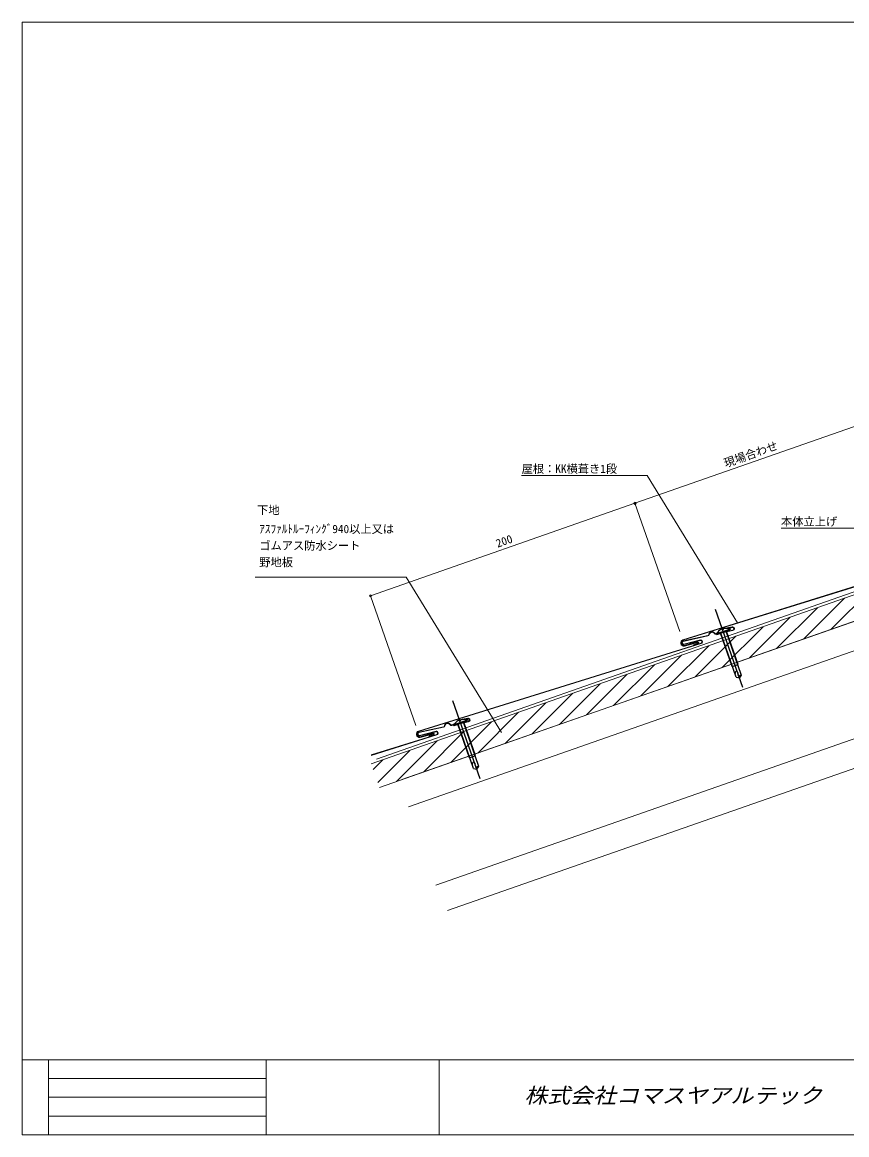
# Model space of a CAD drawing. Units: millimetres, scale not verified. Extents: x -567 to 1761, y -2125 to 401.
# Drawn here: x -567 to 27, y -2125 to -1323 of the extents above; entities that cross this region are included whole.
import ezdxf
from ezdxf.enums import TextEntityAlignment as Align

# ---------------------------------------------------------------- set-up
doc = ezdxf.new("R2010")
doc.units = ezdxf.units.MM
doc.header["$LTSCALE"] = 3
doc.header["$PDMODE"] = 32
doc.header["$PDSIZE"] = 1.5
doc.layers.add('0-0_0', color=4, linetype='Continuous', lineweight=18)
doc.layers.add('0-3_LAYER004', color=7, linetype='Continuous')
doc.styles.add('HG丸ｺﾞｼｯｸM-PRO', font='')
doc.styles.add('ＭＳ ゴシック', font='')
doc.styles.get('HG丸ｺﾞｼｯｸM-PRO').set_extended_font_data('HG丸ｺﾞｼｯｸM-PRO')
doc.styles.get('ＭＳ ゴシック').set_extended_font_data('MS Gothic')

# ---------------------------------------------------------------- blocks, each defined once
blk = doc.blocks.new('GROUP_10(3)')
at = {"layer": '0-3_LAYER004'}
for p, q in [((-47.47, -78.668), (-67.157, -22.419)), ((-66.873, -39.88), (-56.491, -36.246)), ((-66.873, -39.88), (-66.347, -40.331)), ((-66.347, -40.331), (-56.621, -36.927)), ((-55.231, -63.457), (-63.655, -39.389)), ((-52.226, -71.134), (-63.372, -39.29)), ((-62.616, -36.381), (-62.362, -37.106)), ((-62.362, -37.106), (-61.747, -36.891)), ((-62.001, -36.166), (-61.747, -36.891)), ((-48.421, -69.897), (-59.596, -37.968)), ((-50.889, -61.938), (-59.313, -37.869)), ((-56.491, -36.246), (-56.621, -36.927)), ((-55.231, -63.457), (-50.889, -61.938)), ((-53, -67.41), (-53.162, -68.459)), ((-49.922, -71.664), (-50.509, -70.797))]:
    blk.add_line(p, q, dxfattribs=at)
blk.add_lwpolyline([(-52.226, -71.134), (-49.922, -71.664), (-48.421, -69.897)], dxfattribs=at)
for centre, radius, start, end in [((-58.11, -48.267), 12.13, 128.56452, 136.25333), ((-60.155, -42.659), 6.743, 75.1394, 144.91167), ((-58.11, -48.267), 12.13, 82.32676, 91.48654), ((-52.149, -67.598), 0.871, 13.16163, 167.57326), ((-42.818, -67.214), 8.484, 181.25186, 204.97744), ((-48.942, -71.561), 1.744, 72.60427, 153.98851)]:
    blk.add_arc(centre, radius, start, end, dxfattribs=at)
blk = doc.blocks.new('GROUP_11(3)')
at = {"layer": '0-3_LAYER004'}
for p, q in [((-236.857, -144.374), (-256.543, -88.126)), ((-256.259, -105.586), (-245.877, -101.952)), ((-255.733, -106.038), (-246.007, -102.634)), ((-252.002, -102.088), (-251.748, -102.812)), ((-251.748, -102.812), (-251.133, -102.597)), ((-251.387, -101.872), (-251.133, -102.597)), ((-237.807, -135.604), (-248.982, -103.675)), ((-240.275, -127.644), (-248.699, -103.576)), ((-245.877, -101.952), (-246.007, -102.634)), ((-256.259, -105.586), (-255.733, -106.038)), ((-244.617, -129.164), (-253.041, -105.095)), ((-241.612, -136.84), (-252.758, -104.996)), ((-244.617, -129.164), (-240.275, -127.644)), ((-242.386, -133.117), (-242.548, -134.166)), ((-239.308, -137.371), (-239.895, -136.503))]:
    blk.add_line(p, q, dxfattribs=at)
blk.add_lwpolyline([(-241.612, -136.84), (-239.308, -137.371), (-237.807, -135.604)], dxfattribs=at)
for centre, radius, start, end in [((-249.541, -108.365), 6.743, 75.1394, 144.91167), ((-247.497, -113.974), 12.13, 82.32676, 91.48654), ((-247.497, -113.974), 12.13, 128.56452, 136.25333), ((-241.535, -133.304), 0.871, 13.16163, 167.57326), ((-232.204, -132.92), 8.484, 181.25186, 204.97744), ((-238.328, -137.268), 1.744, 72.60427, 153.98851)]:
    blk.add_arc(centre, radius, start, end, dxfattribs=at)
blk = doc.blocks.new('GROUP_15(1)')
at = {"layer": '0-0_0', "color": 1}
blk.add_lwpolyline([(-245.832, -100.682), (-249.527, -101.487), (-249.453, -101.829), (-245.757, -101.024)], dxfattribs=at)
blk = doc.blocks.new('GROUP_16')
at = {"layer": '0-0_0', "color": 1}
blk.add_lwpolyline([(-55.259, -34.868), (-58.955, -35.673), (-58.88, -36.015), (-55.185, -35.21)], dxfattribs=at)
blk = doc.blocks.new('GROUP_17')
at = {"layer": '0-0_0', "color": 1}
blk.add_lwpolyline([(-79.73, -47.062), (-83.071, -48.048), (-83.17, -47.712), (-79.829, -46.726)], dxfattribs=at)
blk = doc.blocks.new('GROUP_18')
at = {"layer": '0-0_0', "color": 1}
blk.add_lwpolyline([(-270.302, -112.876), (-273.643, -113.862), (-273.742, -113.526), (-270.401, -112.541)], dxfattribs=at)

msp = doc.modelspace()

# ---------------------------------------------------------------- linework, layer by layer
at = {"layer": '0-0_0'}
for p, q in [((-207.032, -1649.493), (-116.57, -1649.493)), ((-51.377, -1755.716), (-116.57, -1649.493)), ((-315.476, -1857.437), (203.97, -1675.631)), ((202.843, -1673.907), (-311.632, -1853.973)), ((-125.275, -1669.6), (-92.928, -1762.019)), ((-20.004, -1687.534), (43.826, -1687.534)), ((-399.175, -1722.89), (-290.186, -1722.89)), ((-221.472, -1834.85), (-290.186, -1722.89)), ((15.997, -1760.492), (45.337, -1731.153)), ((-315.903, -1736.32), (-283.183, -1829.805)), ((-3.584, -1767.346), (25.755, -1738.006)), ((-23.166, -1774.199), (6.174, -1744.86)), ((-42.747, -1781.053), (-13.408, -1751.713)), ((-62.328, -1787.906), (-32.989, -1758.567)), ((-81.91, -1794.76), (-52.57, -1765.42)), ((-121.073, -1808.467), (-91.733, -1779.127)), ((-101.491, -1801.613), (-72.152, -1772.274)), ((-140.654, -1815.32), (-111.315, -1785.981)), ((-160.236, -1822.174), (-130.896, -1792.834)), ((-179.817, -1829.027), (-150.478, -1799.688)), ((-199.398, -1835.881), (-170.059, -1806.541)), ((-238.561, -1849.588), (-209.222, -1820.248)), ((-218.98, -1842.734), (-189.64, -1813.395)), ((-258.143, -1856.441), (-228.803, -1827.102)), ((-277.724, -1863.295), (-248.385, -1833.955)), ((-297.306, -1870.148), (-267.966, -1840.809)), ((-310.77, -1870.885), (-287.547, -1847.662)), ((-314.07, -1861.457), (-307.129, -1854.516))]:
    msp.add_line(p, q, dxfattribs=at)
at = {"layer": '0-0_0', "color": 7}
for p, q in [((165.848, -1708.044), (-293.376, -1868.773)), ((170.568, -1727.582), (-288.657, -1888.311)), ((190.389, -1784.214), (-268.836, -1944.943)), ((195.108, -1803.752), (-260.341, -1963.159)), ((-567, -2070.75), (567, -2070.75)), ((-548.1, -2070.75), (-548.1, -2124.75)), ((-391.077, -2070.75), (-391.077, -2124.75)), ((-266.54, -2070.75), (-266.54, -2124.75)), ((-548.1, -2084.25), (-391.077, -2084.25)), ((-548.1, -2097.75), (-391.077, -2097.75)), ((-548.1, -2111.25), (-391.077, -2111.25))]:
    msp.add_line(p, q, dxfattribs=at)
at = {"layer": '0-0_0', "color": 1}
for p, q in [((85.932, -1712.975), (-90.699, -1767.956)), ((86.629, -1713.125), (-90.688, -1768.319)), ((-72.035, -1764.207), (-71.936, -1763.884)), ((-71.701, -1764.31), (-71.602, -1763.987)), ((-67.972, -1763.497), (-68.196, -1763.245)), ((-67.71, -1763.264), (-67.935, -1763.012)), ((-54.759, -1760.964), (-66.751, -1763.576)), ((-54.655, -1761.3), (-66.676, -1763.918)), ((-58.955, -1759.473), (-55.259, -1758.668)), ((-77.663, -1770.396), (-281.259, -1833.77)), ((-77.559, -1770.73), (-281.248, -1834.133)), ((-72.808, -1764.896), (-90.525, -1768.756)), ((-72.704, -1765.232), (-90.451, -1769.098)), ((-78.102, -1768.098), (-90.133, -1771.069)), ((-78.065, -1768.446), (-90.096, -1771.417)), ((-80.16, -1769.542), (-89.737, -1772.186)), ((-80.067, -1769.879), (-89.643, -1772.524)), ((-245.331, -1826.779), (-257.323, -1829.391)), ((-245.227, -1827.114), (-257.249, -1829.733)), ((-249.527, -1825.287), (-245.832, -1824.482)), ((-315.476, -1850.915), (-268.236, -1836.21)), ((-263.381, -1830.711), (-281.097, -1834.57)), ((-263.276, -1831.046), (-281.023, -1834.912)), ((-268.674, -1833.913), (-280.706, -1836.884)), ((-268.638, -1834.261), (-280.669, -1837.232)), ((-270.733, -1835.356), (-280.309, -1838.001)), ((-270.639, -1835.693), (-280.216, -1838.338)), ((-262.608, -1830.021), (-262.509, -1829.699)), ((-262.273, -1830.124), (-262.174, -1829.801)), ((-258.544, -1829.312), (-258.769, -1829.06)), ((-258.283, -1829.079), (-258.507, -1828.827)), ((-315.476, -1851.282), (-268.132, -1836.544))]:
    msp.add_line(p, q, dxfattribs=at)
at = {"layer": '0-0_0', "color": 7}
msp.add_lwpolyline([(-567, -1322.85), (567, -1322.85), (567, -2124.75), (-567, -2124.75)], close=True, dxfattribs=at)
at = {"layer": '0-0_0'}
for points in [[(-315.903, -1736.32), (-125.275, -1669.6), (47.353, -1609.18)], [(203.97, -1675.631), (209.916, -1692.621), (-309.53, -1874.427)]]:
    msp.add_lwpolyline(points, dxfattribs=at)
at = {"layer": '0-0_0', "color": 1}
for centre, radius, start, end in [((-69.69, -1764.575), 2.35, 41.6808, 162.89948), ((-69.69, -1764.575), 2, 41.68147, 162.89894), ((-66.964, -1762.599), 1.35, 221.68011, 282.28951), ((-66.964, -1762.599), 1, 221.68091, 282.29089), ((-54.972, -1759.987), 1.35, 282.29004, 102.29004), ((-54.972, -1759.987), 1, 282.28993, 102.28993), ((-89.988, -1770.199), 2.35, 107.28826, 278.44095), ((-89.988, -1770.199), 2, 107.2905, 278.43856), ((-90.238, -1770.075), 1.35, 102.28916, 276.0022), ((-90.238, -1770.075), 1, 102.28885, 276.00318), ((-80.003, -1770.221), 0.697, 293.09601, 103.02446), ((-80.003, -1770.221), 0.347, 293.09601, 103.02446), ((-77.961, -1769.441), 1.35, 287.28784, 96.0029), ((-77.961, -1769.441), 1, 287.28945, 96.00093), ((-72.991, -1763.913), 1, 282.29004, 342.89859), ((-72.991, -1763.913), 1.35, 282.28991, 342.89927), ((-260.262, -1830.39), 2.35, 41.6808, 162.89948), ((-245.544, -1825.801), 1.35, 282.29004, 102.29004), ((-245.544, -1825.801), 1, 282.28993, 102.28993), ((-280.561, -1836.014), 2.35, 107.28826, 278.44095), ((-280.561, -1836.014), 2, 107.2905, 278.43856), ((-280.81, -1835.889), 1.35, 102.28916, 276.0022), ((-280.81, -1835.889), 1, 102.28885, 276.00318), ((-270.575, -1836.035), 0.697, 293.09601, 103.02446), ((-270.575, -1836.035), 0.347, 293.09601, 103.02446), ((-268.533, -1835.255), 1.35, 287.28784, 96.0029), ((-268.533, -1835.255), 1, 287.28945, 96.00093), ((-263.564, -1829.727), 1, 282.29004, 342.89859), ((-263.564, -1829.727), 1.35, 282.28991, 342.89927), ((-260.262, -1830.39), 2, 41.68147, 162.89894), ((-257.536, -1828.414), 1.35, 221.68011, 282.28951), ((-257.536, -1828.414), 1, 221.68091, 282.29089)]:
    msp.add_arc(centre, radius, start, end, dxfattribs=at)
at = {"layer": '0-0_0'}
for p in [(-125.275, -1669.6), (-315.903, -1736.32)]:
    msp.add_point(p, dxfattribs=at)

# ---------------------------------------------------------------- block references
for name in ['GROUP_10(3)', 'GROUP_16', 'GROUP_17', 'GROUP_11(3)', 'GROUP_15(1)', 'GROUP_18']:
    msp.add_blockref(name, (0, -1723.8), dxfattribs=at)

# ---------------------------------------------------------------- texts
at = {"layer": '0-0_0', "color": 7, "style": 'ＭＳ ゴシック'}
for s, p in [('現場合わせ', (-59.33, -1645.516)), ('200', (-223.742, -1703.321))]:
    msp.add_text(s, height=5.938, rotation=19.29, dxfattribs=at).set_placement(p, align=Align.BOTTOM_LEFT)
for s, p in [('屋根：㏍横葺き1段', (-207.032, -1649.493)), ('下地', (-397.668, -1679.235)), ('本体立上げ', (-20.004, -1687.534)), ('\u3000ｱｽﾌｧﾙﾄﾙｰﾌｨﾝｸﾞ940以上又は', (-404.213, -1692.87)), ('\u3000ゴムアス防水シート', (-404.213, -1704.87)), ('\u3000野地板', (-404.213, -1716.87))]:
    msp.add_text(s, height=5.938, dxfattribs=at).set_placement(p, align=Align.BOTTOM_LEFT)
at = {"layer": '0-0_0', "color": 3, "style": 'HG丸ｺﾞｼｯｸM-PRO', "oblique": 15, "width": 1.1}
msp.add_text('株式会社コマスヤアルテック', height=11, dxfattribs=at).set_placement((-205.007, -2105.25), align=Align.BOTTOM_LEFT)

doc.saveas('drawing.dxf')
